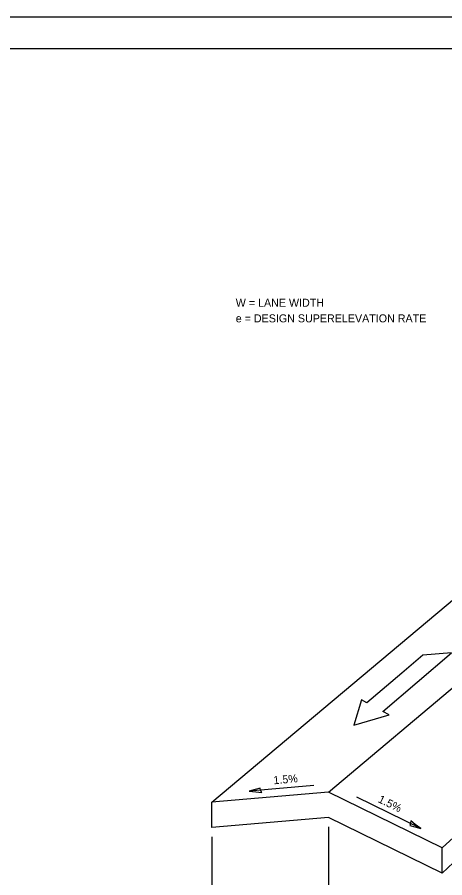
# Model space of a CAD drawing. Extents: x 1875357 to 1890680, y 2257528 to 2269761.
# Drawn here: x 1881204 to 1881546, y 2263131 to 2263819 of the extents above; entities that cross this region are included whole.
import ezdxf

# ---------------------------------------------------------------- set-up
doc = ezdxf.new("R2010")
doc.units = 0
for name, color, linetype in [('Design_PR_EOP', 7, 'Continuous'), ('Design_PR_Roadway Dimensions', 7, 'Continuous'), ('Design_PR_Roadway Notes', 7, 'Continuous'), ('Level 24', 7, 'Continuous'), ('Lighting_EX_Above Ground Items', 7, 'Continuous'), ('Sheets_50 Reference Boundary', 7, 'Continuous'), ('Sheets_General Details', 7, 'Continuous'), ('Sheets_Printer Plotting Border', 7, 'Continuous')]:
    doc.layers.add(name, color=color, linetype=linetype)

msp = doc.modelspace()

# ---------------------------------------------------------------- linework, layer by layer
at = {"layer": 'Design_PR_EOP'}
for p, q in [((1881359.37, 2263191.03), (1881792.17, 2263554.19)), ((1881452.52, 2263199.13), (1881834.12, 2263519.33)), ((1881543.64, 2263154.58), (1881825.17, 2263413.85)), ((1881543.64, 2263134.33), (1881825.17, 2263399.95)), ((1881452.52, 2263199.13), (1881359.37, 2263191.03)), ((1881543.64, 2263154.58), (1881452.52, 2263199.13)), ((1881359.37, 2263170.78), (1881359.37, 2263191.03)), ((1881452.52, 2263178.88), (1881359.37, 2263170.78)), ((1881543.64, 2263134.33), (1881452.52, 2263178.88)), ((1881543.64, 2263134.33), (1881543.64, 2263154.58))]:
    msp.add_line(p, q, dxfattribs=at)
at = {"layer": 'Design_PR_Roadway Dimensions'}
for p, q in [((1881440.8, 2263204.38), (1881389.21, 2263199.9)), ((1881526.44, 2263169.95), (1881475.32, 2263194.95)), ((1881452.52, 2263171.38), (1881452.52, 2263075.34)), ((1881359.37, 2263163.28), (1881359.37, 2263093.77))]:
    msp.add_line(p, q, dxfattribs=at)
at = {"layer": 'Level 24'}
for points in [[(1881399.35, 2263198.68), (1881398.37, 2263200.53), (1881397.9, 2263202.33), (1881394.12, 2263201.2), (1881389.21, 2263199.9), (1881394.61, 2263199.4)], [(1881518.38, 2263176.22), (1881518.27, 2263174.14), (1881517.74, 2263172.34), (1881521.57, 2263171.37), (1881526.44, 2263169.95), (1881522.08, 2263173.16)]]:
    msp.add_lwpolyline(points, close=True, dxfattribs=at)
at = {"layer": 'Lighting_EX_Above Ground Items'}
msp.add_lwpolyline([(1881472.88, 2263252.66), (1881501.1, 2263260.9), (1881496.1, 2263263.58), (1881551.14, 2263310.53), (1881527.97, 2263308.51), (1881511.23, 2263294.24), (1881483.33, 2263270.44), (1881479.02, 2263272.76), (1881472.88, 2263252.66)], dxfattribs=at)
at = {"layer": 'Sheets_50 Reference Boundary'}
msp.add_lwpolyline([(1880557.4, 2263793.54), (1882132.4, 2263793.54), (1882132.4, 2262793.55), (1880557.4, 2262793.55)], close=True, dxfattribs=at)
at = {"layer": 'Sheets_General Details'}
msp.add_line((1882157.4, 2263818.55), (1880457.4, 2263818.55), dxfattribs=at)
msp.add_lwpolyline([(1880557.4, 2263793.55), (1882132.4, 2263793.55), (1882132.4, 2262743.55), (1880557.4, 2262743.55)], close=True, dxfattribs=at)
at = {"layer": 'Sheets_Printer Plotting Border'}
msp.add_lwpolyline([(1880457.4, 2262718.55), (1882157.4, 2262718.55), (1882157.4, 2263818.55), (1880457.4, 2263818.55)], close=True, dxfattribs=at)

# ---------------------------------------------------------------- texts
at = {"layer": 'Design_PR_Roadway Notes'}
for s, p in [('W = LANE WIDTH', (1881378.46, 2263587.1)), ('e = DESIGN SUPERELEVATION RATE', (1881378.46, 2263574.6))]:
    msp.add_text(s, height=6.4, dxfattribs=at).set_placement(p)
for rotation, p in [(4.96854, (1881408.85, 2263205.29)), (333.94711, (1881491.72, 2263191.27))]:
    msp.add_text('1.5%', height=6.4, rotation=rotation, dxfattribs=at).set_placement(p)

doc.saveas('drawing.dxf')
